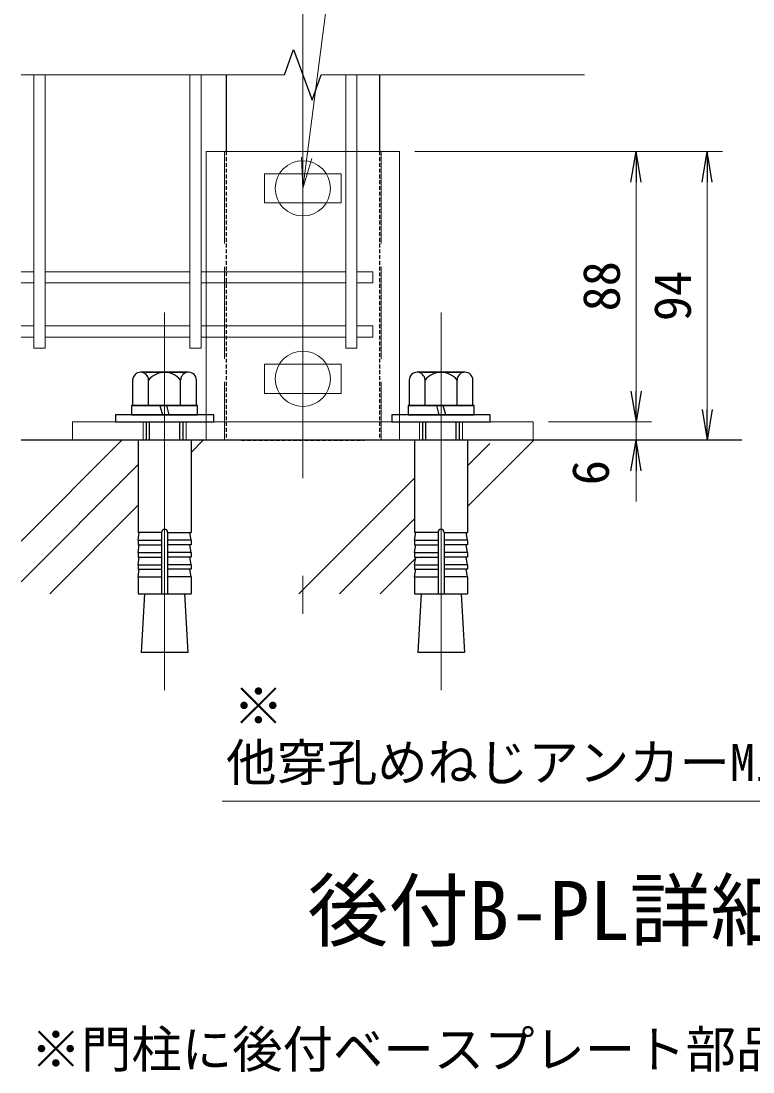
# Model space of a CAD drawing. Units: millimetres, scale not verified, with parts at other scales. Extents: x -3536 to 4864, y -2970 to 2970.
# Drawn here: x 2637 to 3590, y -1547 to -179 of the extents above; entities that cross this region are included whole.
import ezdxf
from ezdxf.enums import TextEntityAlignment as Align

# ---------------------------------------------------------------- set-up
doc = ezdxf.new("R2010")
doc.units = ezdxf.units.MM
doc.header["$LTSCALE"] = 20
for name, pattern in [('DASHED', [7.5, 6, -1.5]), ('USER1', [50.8, 31.75, -6.35, 6.35, -6.35]), ('USER3', [0.375, 0.25, -0.125])]:
    doc.linetypes.add(name, pattern=pattern)
for name, color, linetype, lineweight in [('0-1_D-BMK', 2, 'USER1', 13), ('0-2_D-STR1', 1, 'Continuous', 25), ('0-3_D-STR3', 3, 'Continuous', 13), ('0-4_D-STR-TXT', 7, 'Continuous', 13), ('0-5_D-STR2', 7, 'Continuous', 13), ('0-6_D-STR-DIM', 7, 'Continuous', 13), ('0-7_0', 7, 'Continuous', 25), ('0-9_D-DCR-HCH', 7, 'Continuous', 13), ('0-A_D-BGD', 7, 'Continuous', 25)]:
    doc.layers.add(name, color=color, linetype=linetype, lineweight=lineweight)
doc.layers.add('0-8_D-TTL-TXT', color=7, linetype='Continuous')
doc.styles.add('ＭＳ ゴシック', font='')
doc.styles.get('ＭＳ ゴシック').set_extended_font_data('MS Gothic')

# ---------------------------------------------------------------- blocks, each defined once
blk = doc.blocks.new('_Open')
at = {"layer": '0-7_0'}
blk.add_line((-20, 3.33), (0, 0), dxfattribs=at)
blk.add_lwpolyline([(-20, -3.33), (0, 0), (-20, 0)], dxfattribs=at)

msp = doc.modelspace()

# ---------------------------------------------------------------- linework, layer by layer
at = {"layer": '0-1_D-BMK'}
for p, q in [((3004.24, -139.07), (3004.24, -950.81)), ((2824.24, -558.1), (2824.24, -1050.11)), ((3184.24, -558.1), (3184.24, -1050.11))]:
    msp.add_line(p, q, dxfattribs=at)
at = {"layer": '0-2_D-STR1'}
for p, q in [((2904.23, -248.63), (2904.23, -348.5)), ((3104.23, -248.63), (3104.23, -348.5))]:
    msp.add_line(p, q, dxfattribs=at)
at = {"layer": '0-2_D-STR1', "linetype": 'USER3'}
for p, q in [((2904.23, -348.49), (2904.23, -724.5)), ((3104.23, -348.49), (3104.23, -724.5)), ((2924.23, -724.5), (3084.23, -724.5))]:
    msp.add_line(p, q, dxfattribs=at)
at = {"layer": '0-3_D-STR3', "linetype": 'DASHED'}
for p, q in [((2902.22, -348.5), (2902.22, -724.5)), ((3106.22, -348.5), (3106.22, -724.5)), ((2796.22, -700.5), (2796.22, -724.5)), ((2852.22, -700.5), (2852.22, -724.5)), ((2878.22, -700.5), (2878.22, -724.5)), ((3130.22, -700.5), (3130.22, -724.5)), ((3156.22, -700.5), (3156.22, -724.5)), ((3212.22, -700.5), (3212.22, -724.5))]:
    msp.add_line(p, q, dxfattribs=at)
at = {"layer": '0-3_D-STR3'}
for p, q in [((3130.22, -348.5), (3130.22, -700.5)), ((3054.19, -377.5), (2954.18, -377.5)), ((2954.18, -377.5), (2954.18, -415.5)), ((3054.18, -377.5), (3054.18, -415.5)), ((3054.18, -415.5), (2954.19, -415.5)), ((3054.19, -625.5), (2954.18, -625.5)), ((2954.18, -625.5), (2954.18, -663.5)), ((3054.18, -625.5), (3054.18, -663.5)), ((3054.18, -663.5), (2954.19, -663.5)), ((2704.23, -700.5), (3304.23, -700.5)), ((3304.23, -700.5), (3304.23, -724.5)), ((2789.64, -724.5), (2858.84, -724.5)), ((3149.64, -724.5), (3218.84, -724.5))]:
    msp.add_line(p, q, dxfattribs=at)
at = {"layer": '0-3_D-STR3', "lineweight": 25}
for p, q in [((2855.41, -636.1), (2793.06, -636.1)), ((2800.24, -636.1), (2848.24, -636.1)), ((3215.41, -636.1), (3153.06, -636.1)), ((3160.24, -636.1), (3208.24, -636.1)), ((2782.67, -646.1), (2782.67, -679.3)), ((2803.45, -679.3), (2803.45, -646.1)), ((2845.02, -679.3), (2845.02, -646.1)), ((2865.8, -679.3), (2865.8, -646.1)), ((3142.67, -646.1), (3142.67, -679.3)), ((3163.45, -679.3), (3163.45, -646.1)), ((3205.02, -679.3), (3205.02, -646.1)), ((3225.8, -679.3), (3225.8, -646.1)), ((2867.24, -679.3), (2781.24, -679.3)), ((2781.24, -679.3), (2781.24, -691.3)), ((2782.67, -679.3), (2865.8, -679.3)), ((2818.24, -679.3), (2821.45, -691.3)), ((2830.24, -691.3), (2827.02, -679.3)), ((2867.24, -691.3), (2867.24, -679.3)), ((3227.24, -679.3), (3141.24, -679.3)), ((3141.24, -679.3), (3141.24, -691.3)), ((3142.67, -679.3), (3225.8, -679.3)), ((3178.24, -679.3), (3181.45, -691.3)), ((3190.24, -691.3), (3187.02, -679.3)), ((3227.24, -691.3), (3227.24, -679.3)), ((2760.24, -691.3), (2760.24, -700.5)), ((2888.24, -691.3), (2760.24, -691.3)), ((2781.24, -691.3), (2867.24, -691.3)), ((2888.24, -700.5), (2888.24, -691.3)), ((3120.24, -691.3), (3120.24, -700.5)), ((3248.24, -691.3), (3120.24, -691.3)), ((3141.24, -691.3), (3227.24, -691.3)), ((3248.24, -700.5), (3248.24, -691.3)), ((2760.24, -700.5), (2888.24, -700.5)), ((2800.25, -700.5), (2800.25, -724.5)), ((2804.57, -724.5), (2804.57, -700.5)), ((2843.93, -724.5), (2843.93, -700.5)), ((2848.25, -724.5), (2848.25, -700.5)), ((3120.24, -700.5), (3248.24, -700.5)), ((3160.25, -700.5), (3160.25, -724.5)), ((3164.57, -724.5), (3164.57, -700.5)), ((3203.93, -724.5), (3203.93, -700.5)), ((3208.25, -724.5), (3208.25, -700.5)), ((2789.64, -724.5), (2789.64, -844.65)), ((2858.84, -724.5), (2858.84, -844.65)), ((3149.64, -724.5), (3149.64, -844.65)), ((3218.84, -724.5), (3218.84, -844.65)), ((2820.24, -844.65), (2789.64, -844.65)), ((2789.64, -854.65), (2791.37, -844.8)), ((2820.24, -844.65), (2820.24, -924.5)), ((2828.24, -844.65), (2858.84, -844.65)), ((2828.24, -844.65), (2828.24, -924.5)), ((2858.84, -854.65), (2857.1, -844.8)), ((3180.24, -844.65), (3149.64, -844.65)), ((3149.64, -854.65), (3151.37, -844.8)), ((3180.24, -844.65), (3180.24, -924.5)), ((3188.24, -844.65), (3218.84, -844.65)), ((3188.24, -844.65), (3188.24, -924.5)), ((3218.84, -854.65), (3217.1, -844.8)), ((2789.64, -854.65), (2820.24, -854.65)), ((2789.64, -854.65), (2789.64, -860.65)), ((2789.64, -860.65), (2820.24, -860.65)), ((2789.64, -870.65), (2791.37, -860.8)), ((2858.84, -854.65), (2828.24, -854.65)), ((2858.84, -860.65), (2828.24, -860.65)), ((2858.84, -870.65), (2857.1, -860.8)), ((2858.84, -854.65), (2858.84, -860.65)), ((3149.64, -854.65), (3180.24, -854.65)), ((3149.64, -854.65), (3149.64, -860.65)), ((3149.64, -860.65), (3180.24, -860.65)), ((3149.64, -870.65), (3151.37, -860.8)), ((3218.84, -854.65), (3188.24, -854.65)), ((3218.84, -860.65), (3188.24, -860.65)), ((3218.84, -870.65), (3217.1, -860.8)), ((3218.84, -854.65), (3218.84, -860.65)), ((2789.64, -870.65), (2820.24, -870.65)), ((2789.64, -870.65), (2789.64, -876.65)), ((2858.84, -870.65), (2828.24, -870.65)), ((2858.84, -870.65), (2858.84, -876.65)), ((3149.64, -870.65), (3180.24, -870.65)), ((3149.64, -870.65), (3149.64, -876.65)), ((3218.84, -870.65), (3188.24, -870.65)), ((3218.84, -870.65), (3218.84, -876.65)), ((2789.64, -876.65), (2820.24, -876.65)), ((2789.64, -886.65), (2791.37, -876.8)), ((2789.64, -886.65), (2820.24, -886.65)), ((2789.64, -886.65), (2789.64, -892.65)), ((2858.84, -876.65), (2828.24, -876.65)), ((2858.84, -886.65), (2828.24, -886.65)), ((2858.84, -886.65), (2857.1, -876.8)), ((2858.84, -886.65), (2858.84, -892.65)), ((3149.64, -876.65), (3180.24, -876.65)), ((3149.64, -886.65), (3151.37, -876.8)), ((3149.64, -886.65), (3180.24, -886.65)), ((3149.64, -886.65), (3149.64, -892.65)), ((3218.84, -876.65), (3188.24, -876.65)), ((3218.84, -886.65), (3188.24, -886.65)), ((3218.84, -886.65), (3217.1, -876.8)), ((3218.84, -886.65), (3218.84, -892.65)), ((2789.64, -902.5), (2791.37, -892.65)), ((2789.64, -892.65), (2820.24, -892.65)), ((2789.64, -902.5), (2820.24, -902.5)), ((2789.64, -902.5), (2789.64, -924.5)), ((2858.84, -892.65), (2828.24, -892.65)), ((2858.84, -902.5), (2828.24, -902.5)), ((2858.84, -902.5), (2857.1, -892.65)), ((2858.84, -902.5), (2858.84, -924.5)), ((3149.64, -902.5), (3151.37, -892.65)), ((3149.64, -892.65), (3180.24, -892.65)), ((3149.64, -902.5), (3180.24, -902.5)), ((3149.64, -902.5), (3149.64, -924.5)), ((3218.84, -892.65), (3188.24, -892.65)), ((3218.84, -902.5), (3188.24, -902.5)), ((3218.84, -902.5), (3217.1, -892.65)), ((3218.84, -902.5), (3218.84, -924.5)), ((2789.64, -924.5), (2858.84, -924.5)), ((2798.26, -924.5), (2793.92, -1000.9)), ((2850.21, -924.5), (2854.55, -1000.9)), ((3149.64, -924.5), (3218.84, -924.5)), ((3158.26, -924.5), (3153.92, -1000.9)), ((3210.21, -924.5), (3214.55, -1000.9)), ((2854.55, -1000.9), (2793.92, -1000.9)), ((3214.55, -1000.9), (3153.92, -1000.9))]:
    msp.add_line(p, q, dxfattribs=at)
at = {"layer": '0-3_D-STR3'}
for points in [[(3130.22, -348.5), (2878.22, -348.5), (2878.22, -700.5)], [(2704.23, -700.5), (2704.23, -724.5), (3304.23, -724.5)]]:
    msp.add_lwpolyline(points, dxfattribs=at)
for centre in [(3004.22, -396.51), (3004.24, -644.5)]:
    msp.add_circle(centre, 36, dxfattribs=at)
at = {"layer": '0-3_D-STR3', "lineweight": 25}
for centre, radius, start, end in [((2793.06, -646.5), 10.4, 2.20423, 177.79577), ((2824.24, -662.7), 26.6, 38.61324, 141.38676), ((2855.41, -646.5), 10.4, 2.20423, 177.79577), ((3153.06, -646.5), 10.4, 2.20423, 177.79577), ((3184.24, -662.7), 26.6, 38.61324, 141.38676), ((3215.41, -646.5), 10.4, 2.20423, 177.79577), ((2824.24, -844.65), 4, 0, 180), ((3184.24, -844.65), 4, 0, 180)]:
    msp.add_arc(centre, radius, start, end, dxfattribs=at)
at = {"layer": '0-5_D-STR2'}
for p, q in [((2654.19, -248.63), (2654.19, -604.5)), ((2668.59, -248.63), (2668.59, -604.5)), ((2857.27, -248.63), (2857.27, -604.5)), ((2871.67, -248.63), (2871.67, -604.5)), ((3060.35, -248.63), (3060.35, -604.5)), ((3074.75, -248.63), (3074.75, -604.5)), ((2654.19, -505.2), (2637.33, -505.2)), ((2857.27, -505.2), (2668.59, -505.2)), ((3060.35, -505.2), (2871.67, -505.2)), ((3095.55, -505.2), (3074.75, -505.2)), ((3095.55, -505.2), (3095.55, -519.6)), ((2654.19, -519.6), (2637.33, -519.6)), ((2857.27, -519.6), (2668.59, -519.6)), ((3060.35, -519.6), (2871.67, -519.6)), ((3095.55, -519.6), (3074.75, -519.6)), ((2654.19, -575.7), (2637.33, -575.7)), ((2857.27, -575.7), (2668.59, -575.7)), ((3060.35, -575.7), (2871.67, -575.7)), ((3095.55, -575.7), (3074.75, -575.7)), ((3095.55, -575.7), (3095.55, -590.1)), ((2654.19, -590.1), (2637.33, -590.1)), ((2857.27, -590.1), (2668.59, -590.1)), ((3060.35, -590.1), (2871.67, -590.1)), ((3095.55, -590.1), (3074.75, -590.1)), ((2668.59, -604.5), (2654.19, -604.5)), ((2871.67, -604.5), (2857.27, -604.5)), ((3074.75, -604.5), (3060.35, -604.5))]:
    msp.add_line(p, q, dxfattribs=at)
at = {"layer": '0-6_D-STR-DIM'}
for p, q in [((3150.23, -348.5), (3458.1, -348.5)), ((3150.23, -348.5), (3550.63, -348.5)), ((3015.94, -357.69), (3004.18, -396.5)), ((3438.1, -388.5), (3438.1, -660.5)), ((3530.63, -388.5), (3530.63, -684.5)), ((3438.1, -660.5), (3438.1, -620.5)), ((3324.23, -700.5), (3458.1, -700.5)), ((3324.23, -700.5), (3458.1, -700.5)), ((3438.1, -700.5), (3438.1, -724.5)), ((3324.23, -724.5), (3458.1, -724.5)), ((3324.23, -724.5), (3550.63, -724.5)), ((3438.1, -764.5), (3438.1, -804.5)), ((2899.24, -1194.5), (2901.04, -1194.5))]:
    msp.add_line(p, q, dxfattribs=at)
for points in [[(3002.72, -355.97), (3004.18, -396.5), (3009.33, -356.83), (3061.31, 43.05), (3415.01, 43.05), (3691.84, 43.05)], [(3745.98, -1038.63), (3760.86, -1000.9), (3740.26, -1035.19), (3644.58, -1194.5), (3290.87, -1194.5), (2901.04, -1194.5)]]:
    msp.add_lwpolyline(points, dxfattribs=at)
at = {"layer": '0-7_0'}
for p, q in [((2980.29, -248.63), (2992.26, -215.74)), ((2992.26, -215.74), (3016.2, -281.52)), ((3016.2, -281.52), (3028.17, -248.63))]:
    msp.add_line(p, q, dxfattribs=at)
at = {"layer": '0-9_D-DCR-HCH'}
for p, q in [((2637.33, -248.63), (2980.29, -248.63)), ((3371.13, -248.63), (3028.17, -248.63)), ((2637.33, -855.79), (2768.63, -724.5)), ((2858.8, -740.39), (2874.69, -724.5)), ((3218.81, -810.71), (3305.02, -724.5)), ((3218.81, -757.68), (3247.91, -728.58)), ((2637.33, -908.83), (2789.6, -756.56)), ((2998.96, -924.5), (3149.61, -773.85)), ((3184.21, -792.28), (3184.22, -792.27)), ((2674.69, -924.5), (2789.6, -809.59)), ((3051.99, -924.5), (3149.61, -826.88)), ((3105.02, -924.5), (3152.87, -876.65))]:
    msp.add_line(p, q, dxfattribs=at)
at = {"layer": '0-A_D-BGD'}
msp.add_line((3575.68, -724.5), (2637.33, -724.5), dxfattribs=at)

# ---------------------------------------------------------------- block references
at = {"layer": '0-6_D-STR-DIM', "xscale": 2, "yscale": 2}
for p, rotation in [((3438.1, -348.5), 90), ((3530.63, -348.5), 90), ((3438.1, -700.5), 270), ((3438.1, -700.5), 270), ((3530.63, -724.5), 270), ((3438.1, -724.5), 90)]:
    msp.add_blockref('_Open', p, dxfattribs=dict(at, rotation=rotation))

# ---------------------------------------------------------------- texts
at = {"layer": '0-4_D-STR-TXT', "style": 'ＭＳ ゴシック'}
for s, p in [('※', (2913.62, -1109.19)), ('他穿孔めねじアンカーM12', (2904.37, -1182.63)), ('※門柱に後付ベースプレート部品を使用する場合は', (2649.87, -1556.12))]:
    msp.add_text(s, height=48.09, dxfattribs=at).set_placement(p, align=Align.BOTTOM_LEFT)
at = {"layer": '0-6_D-STR-DIM', "style": 'ＭＳ ゴシック'}
for s, p in [('88', (3431.35, -556.75)), ('94', (3523.88, -569.5)), ('6', (3417.11, -783.12))]:
    msp.add_text(s, height=48.09, rotation=90, dxfattribs=at).set_placement(p, align=Align.BOTTOM_LEFT)
at = {"layer": '0-8_D-TTL-TXT', "style": 'ＭＳ ゴシック'}
msp.add_text('後付B-PL詳細図', height=76.98, dxfattribs=at).set_placement((3010.42, -1398.49), align=Align.BOTTOM_LEFT)

doc.saveas('drawing.dxf')
